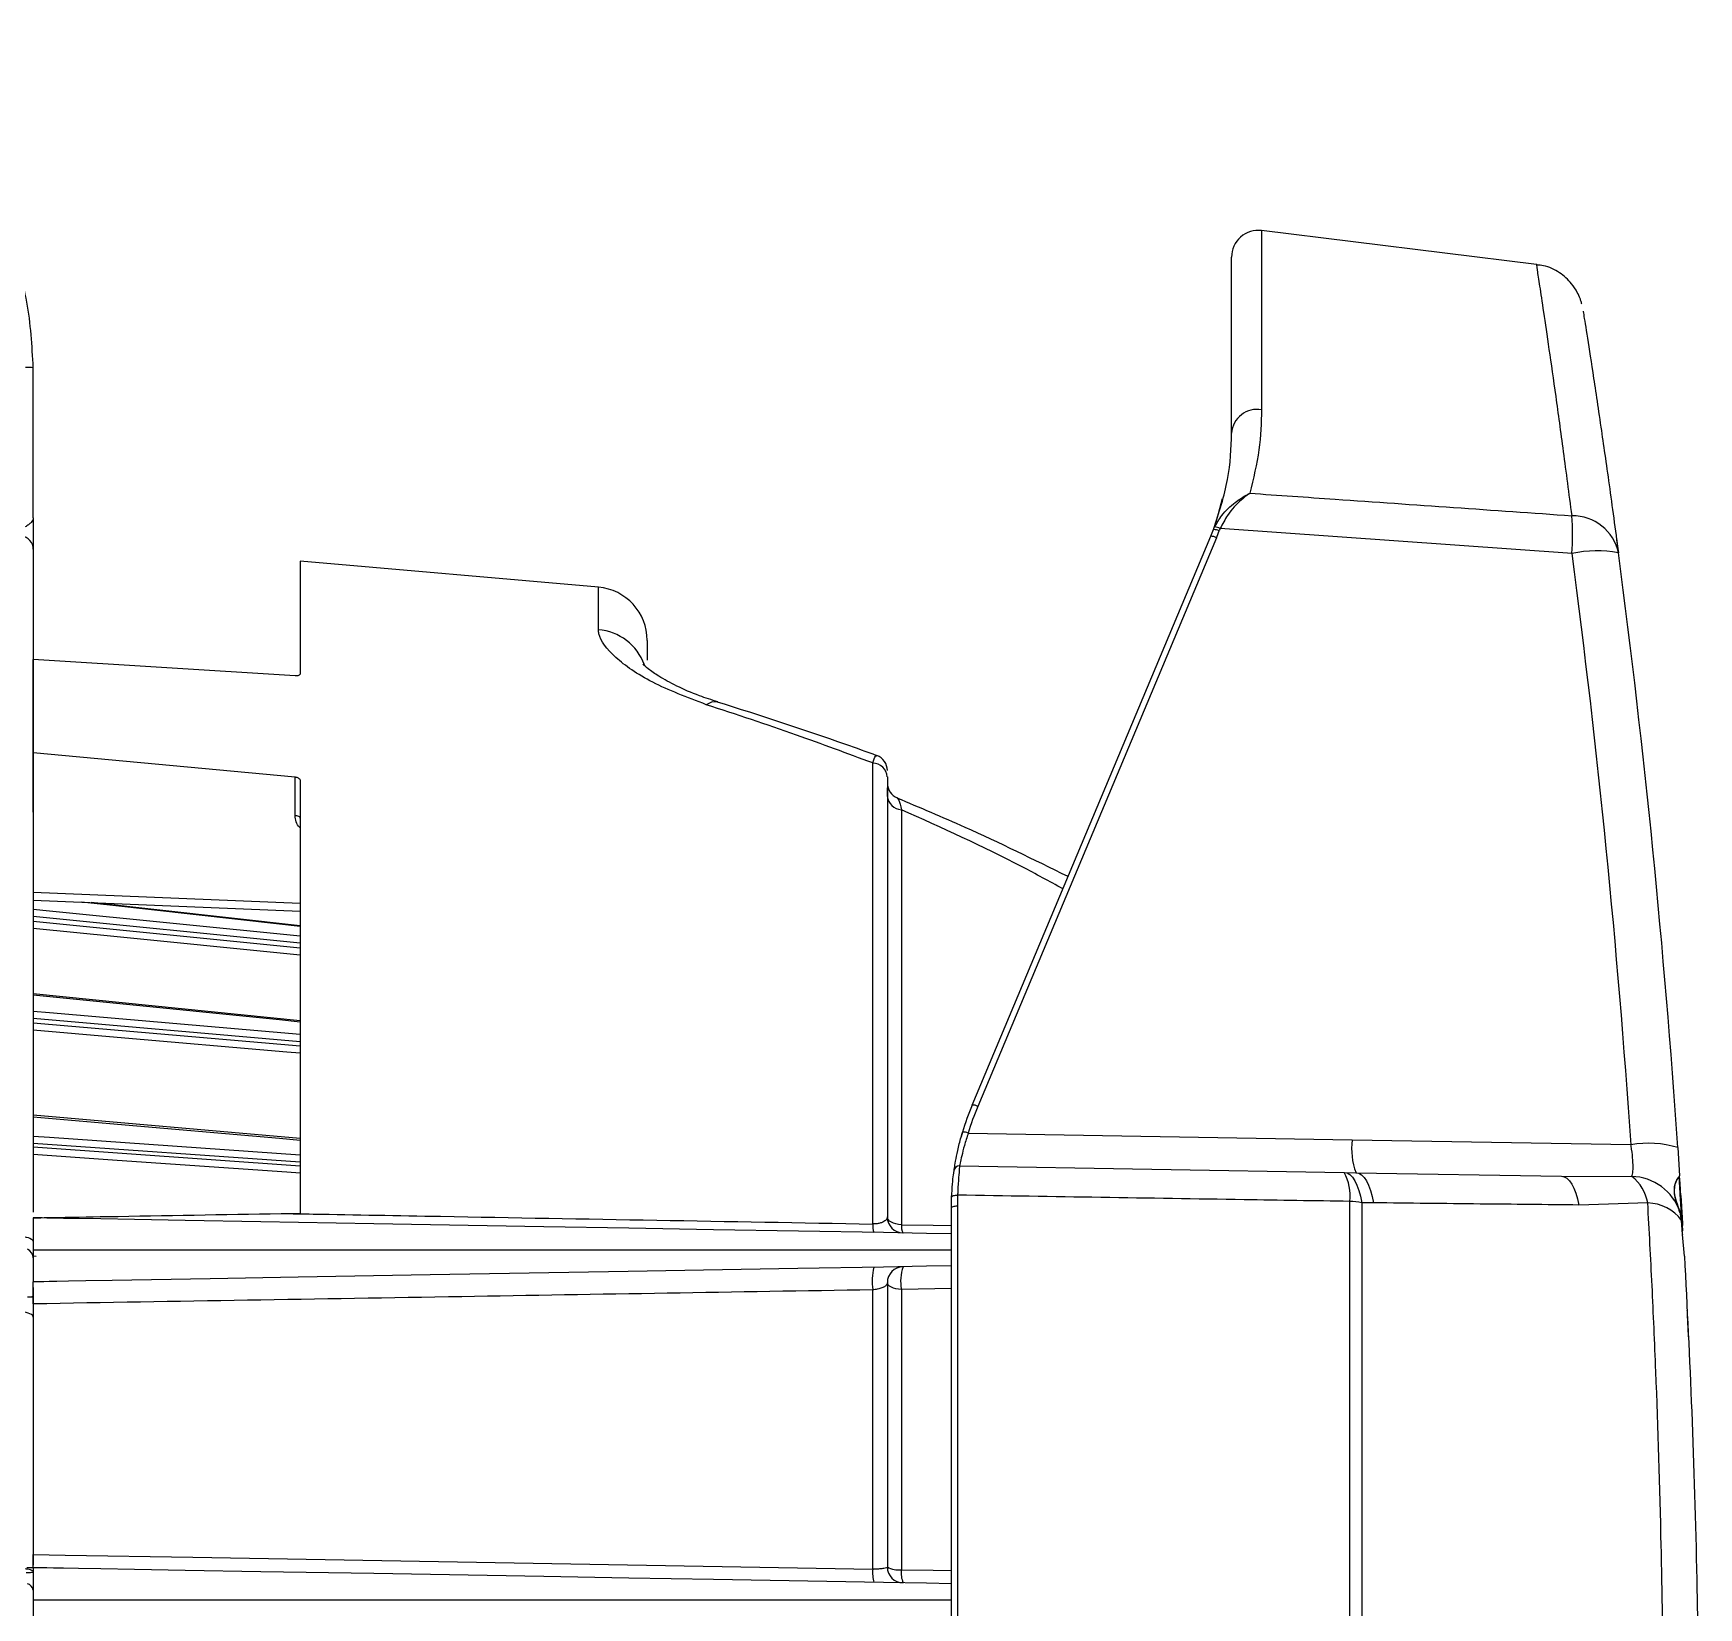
# Model space of a CAD drawing. Extents: x 16.7 to 113.1, y 4.5 to 84.5.
# Drawn here: x 88.068 to 91.188, y 36.211 to 39.162 of the extents above; entities that cross this region are included whole.
import ezdxf

# ---------------------------------------------------------------- set-up
doc = ezdxf.new("R2010")
doc.units = 0
doc.header["$MEASUREMENT"] = 0
doc.layers.add('OBJECT', color=7, linetype='CONTINUOUS')

msp = doc.modelspace()

# ---------------------------------------------------------------- linework, layer by layer
at = {"layer": 'OBJECT'}
for p, q in [((90.8845, 38.7288), (90.3692, 38.7921)), ((90.3692, 38.7921), (90.3692, 38.4565)), ((90.3131, 38.4126), (90.3131, 38.7425)), ((88.0681, 38.254), (88.0681, 38.5351)), ((90.2954, 38.2895), (90.2808, 38.2359)), ((90.2792, 38.2317), (90.2813, 38.2367)), ((90.2916, 38.2336), (90.2898, 38.2293)), ((90.9508, 38.1869), (90.2916, 38.2336)), ((89.827, 37.1534), (90.2742, 38.2192)), ((90.2846, 38.2165), (89.8375, 37.1508)), ((91.034, 38.216), (91.0374, 38.1906)), ((89.1268, 38.1239), (88.5681, 38.1727)), ((88.5681, 38.1727), (88.5681, 37.9613)), ((89.1268, 38.0441), (89.1268, 38.1239)), ((89.2181, 38.0242), (89.2181, 37.9873)), ((88.0681, 37.814), (88.0681, 37.9886)), ((88.5584, 37.9578), (88.0681, 37.9886)), ((88.0681, 37.814), (88.5584, 37.7682)), ((88.0681, 37.7023), (88.0681, 37.814)), ((89.6407, 36.9305), (89.6407, 37.7944)), ((88.5584, 37.6958), (88.5584, 37.7682)), ((88.5681, 37.7617), (88.5681, 36.9508)), ((89.6681, 37.7684), (89.6681, 36.9437)), ((89.6681, 37.7323), (89.6681, 37.7481)), ((89.6944, 37.7069), (89.6944, 36.9292)), ((88.0681, 37.5526), (88.5681, 37.5317)), ((88.0681, 37.5376), (88.5681, 37.5167)), ((88.5681, 37.4565), (88.0681, 37.5068)), ((88.5681, 37.4892), (88.1763, 37.5331)), ((88.0681, 37.4982), (88.5681, 37.448)), ((88.5681, 37.3112), (88.0681, 37.3618)), ((88.5681, 37.272), (88.0681, 37.3154)), ((88.0681, 37.3078), (88.5681, 37.2645)), ((88.5681, 37.0907), (88.0681, 37.1345)), ((89.8196, 37.1008), (90.5388, 37.0883)), ((88.5681, 37.0461), (88.0681, 37.0812)), ((88.0681, 37.0749), (88.5681, 37.0398)), ((90.5388, 37.0883), (91.0613, 37.0792)), ((91.1489, 37.0738), (91.1524, 37.0208)), ((89.8033, 37.0397), (90.5242, 37.0271)), ((90.5242, 37.0271), (90.5461, 37.0267)), ((90.5461, 37.0267), (90.9308, 37.02)), ((90.9308, 37.02), (91.0628, 37.0197)), ((91.1524, 37.0205), (91.1524, 37.0209)), ((89.7881, 36.96), (89.7885, 36.9804)), ((89.7997, 36.9845), (89.7993, 36.9643)), ((90.5346, 34.8411), (90.5346, 36.9729)), ((88.5325, 36.9502), (88.5681, 36.9508)), ((89.7881, 34.854), (89.7881, 36.96)), ((89.7993, 36.9643), (89.7993, 34.8496)), ((90.557, 36.9704), (90.557, 34.8436)), ((90.5789, 36.9702), (90.557, 36.9704)), ((91.0927, 36.9699), (90.9636, 36.9661)), ((91.156, 36.937), (91.1532, 36.9533)), ((91.1581, 36.9113), (91.156, 36.937)), ((91.1571, 36.9271), (91.1571, 36.9277)), ((91.1576, 36.9179), (91.1571, 36.9271)), ((91.1581, 36.9275), (91.1581, 36.9281)), ((91.1586, 36.9183), (91.1581, 36.9274)), ((91.1581, 36.9113), (91.1581, 36.9109)), ((91.1581, 36.9112), (91.1581, 36.9113)), ((91.1581, 36.9109), (91.1581, 36.9112)), ((91.1614, 36.8705), (91.1581, 36.9109)), ((91.1581, 36.9109), (91.1581, 36.9109)), ((88.0681, 36.8803), (88.0681, 36.8669)), ((88.0732, 36.8698), (88.0681, 36.8702)), ((89.6681, 36.8205), (89.6681, 36.288)), ((88.0681, 36.7929), (88.0636, 36.7931)), ((88.0681, 36.8118), (88.0681, 36.795)), ((89.6407, 36.2838), (89.6407, 36.8072)), ((89.7881, 36.8094), (89.6944, 36.8078)), ((89.6944, 36.8078), (89.6944, 36.2827)), ((88.0681, 36.7808), (88.0681, 36.3112)), ((91.1667, 36.7679), (91.1667, 36.7687))]:
    msp.add_line(p, q, dxfattribs=at)
at = {"layer": 'OBJECT', "flags": 128}
for points in [[(89.3499, 37.9087), (89.3401, 37.9089), (89.3289, 37.9037)], [(88.5681, 37.6908), (88.5679, 37.6917), (88.5674, 37.6926), (88.5665, 37.6935), (88.5653, 37.6942), (88.5638, 37.6949), (88.5621, 37.6953), (88.5603, 37.6956), (88.5584, 37.6958)], [(88.0681, 37.5206), (88.0982, 37.5176), (88.5681, 37.4703)], [(88.5681, 37.488), (88.5291, 37.4923), (88.2115, 37.5279), (88.1585, 37.5338)], [(88.5681, 37.4342), (88.5428, 37.4367), (88.2252, 37.4686), (88.0681, 37.4844)], [(88.5681, 37.3089), (88.5291, 37.3129), (88.2115, 37.345), (88.0681, 37.3596)], [(88.0681, 37.3296), (88.0982, 37.327), (88.5681, 37.2862)], [(88.5681, 37.2504), (88.5428, 37.2526), (88.2252, 37.2801), (88.0681, 37.2937)], [(88.5681, 37.0873), (88.5291, 37.0907), (88.2115, 37.1185), (88.0681, 37.131)], [(88.0681, 37.0953), (88.0982, 37.0932), (88.5681, 37.0602)], [(88.5681, 37.0257), (88.5428, 37.0275), (88.2252, 37.0498), (88.0681, 37.0608)], [(90.5242, 37.0271), (90.5294, 37.0261), (90.5345, 37.0231), (90.5393, 37.0182), (90.5438, 37.0116), (90.5479, 37.0033), (90.5515, 36.9936), (90.5545, 36.9825), (90.557, 36.9704)], [(90.5461, 37.0267), (90.5513, 37.0257), (90.5564, 37.0227), (90.5612, 37.0179), (90.5657, 37.0113), (90.5698, 37.003), (90.5734, 36.9933), (90.5765, 36.9823), (90.5789, 36.9702)], [(90.9308, 37.02), (90.936, 37.019), (90.941, 37.0162), (90.9458, 37.0116), (90.9503, 37.0053), (90.9544, 36.9975), (90.958, 36.9882), (90.9611, 36.9777), (90.9636, 36.9661)], [(89.7885, 36.9804), (89.7888, 36.9814), (89.7895, 36.9822), (89.7905, 36.983), (89.792, 36.9837), (89.7937, 36.9841), (89.7956, 36.9844), (89.7976, 36.9846), (89.7997, 36.9845)], [(89.7881, 36.9121), (89.7415, 36.9129), (89.6609, 36.9143), (89.3427, 36.9198), (89.1837, 36.9226), (89.0245, 36.9254), (88.7063, 36.931), (88.4941, 36.9347), (88.3524, 36.9371), (88.2579, 36.9388), (88.1948, 36.9399), (88.1527, 36.9406), (88.1246, 36.9411), (88.1059, 36.9414), (88.0933, 36.9417), (88.085, 36.9418), (88.0794, 36.9419), (88.0756, 36.942), (88.0731, 36.942), (88.0715, 36.942), (88.0704, 36.9421), (88.0696, 36.9421), (88.0691, 36.9421), (88.0688, 36.9421), (88.0685, 36.9421), (88.0684, 36.9421), (88.0683, 36.9421), (88.0682, 36.9421), (88.0682, 36.9421), (88.0681, 36.9421), (88.0681, 36.9421), (88.0681, 36.9421), (88.0681, 36.9421), (88.0681, 36.9421), (88.0681, 36.9421)], [(89.6944, 36.9292), (89.6891, 36.9298), (89.6841, 36.9308), (89.6796, 36.9322), (89.6756, 36.934), (89.6724, 36.9361), (89.67, 36.9385), (89.6686, 36.941), (89.6681, 36.9437)], [(89.7881, 36.96), (89.7883, 36.9609), (89.789, 36.9618), (89.79, 36.9626), (89.7915, 36.9633), (89.7932, 36.9638), (89.7951, 36.9642), (89.7972, 36.9644), (89.7993, 36.9643)], [(89.6944, 36.9292), (89.7539, 36.9281), (89.7881, 36.9275)], [(88.0461, 36.9072), (88.0506, 36.9068), (88.0547, 36.9061), (88.0585, 36.905), (88.0618, 36.9037), (88.0645, 36.9021), (88.0665, 36.9004), (88.0677, 36.8985), (88.0681, 36.8965)], [(89.7881, 36.8521), (89.7413, 36.8513), (89.6611, 36.8499), (89.5002, 36.8471), (89.1825, 36.8416), (88.8118, 36.8351), (88.5645, 36.8308), (88.3994, 36.8279), (88.2893, 36.826), (88.2158, 36.8247), (88.1667, 36.8238), (88.134, 36.8232), (88.1121, 36.8229), (88.0975, 36.8226), (88.0878, 36.8224), (88.0812, 36.8223), (88.0769, 36.8223), (88.074, 36.8222), (88.072, 36.8222), (88.0707, 36.8221), (88.0699, 36.8221), (88.0693, 36.8221), (88.0689, 36.8221), (88.0686, 36.8221), (88.0684, 36.8221), (88.0683, 36.8221), (88.0682, 36.8221), (88.0682, 36.8221), (88.0682, 36.8221), (88.0681, 36.8221), (88.0681, 36.8221), (88.0681, 36.8221), (88.0681, 36.8221), (88.0681, 36.8221)], [(89.6944, 36.8078), (89.6891, 36.8083), (89.6841, 36.8092), (89.6796, 36.8105), (89.6756, 36.8121), (89.6724, 36.8139), (89.67, 36.816), (89.6686, 36.8182), (89.6681, 36.8205)], [(88.0681, 36.7562), (88.0677, 36.7579), (88.0665, 36.7595), (88.0645, 36.761), (88.0618, 36.7623), (88.0585, 36.7635), (88.0547, 36.7644), (88.0506, 36.765), (88.0461, 36.7654)], [(88.056, 36.2869), (88.0603, 36.287), (88.0644, 36.287), (88.0681, 36.2871)], [(88.0681, 36.3112), (88.1279, 36.3102), (88.367, 36.306), (89.3233, 36.2893), (89.6407, 36.2838)], [(89.7881, 36.2565), (89.7415, 36.2573), (89.6609, 36.2587), (89.3427, 36.2642), (89.1837, 36.267), (89.0245, 36.2698), (88.7063, 36.2753), (88.4941, 36.279), (88.3524, 36.2815), (88.2579, 36.2832), (88.1948, 36.2843), (88.1527, 36.285), (88.1246, 36.2855), (88.1059, 36.2858), (88.0933, 36.286), (88.085, 36.2862), (88.0794, 36.2863), (88.0756, 36.2863), (88.0731, 36.2864), (88.0715, 36.2864), (88.0704, 36.2864), (88.0696, 36.2865), (88.0691, 36.2865), (88.0688, 36.2865), (88.0685, 36.2865), (88.0684, 36.2865), (88.0683, 36.2865), (88.0682, 36.2865), (88.0682, 36.2865), (88.0681, 36.2865), (88.0681, 36.2865), (88.0681, 36.2865), (88.0681, 36.2865), (88.0681, 36.2865), (88.0681, 36.2865)], [(88.0681, 36.2773), (88.0678, 36.2773), (88.0671, 36.2772), (88.0659, 36.2772), (88.0643, 36.2772), (88.0624, 36.2771), (88.0601, 36.277), (88.0576, 36.277), (88.0549, 36.2769)], [(89.6944, 36.2827), (89.754, 36.2817), (89.7881, 36.2811)]]:
    msp.add_lwpolyline(points, dxfattribs=at)
at = {"layer": 'OBJECT'}
for centre, radius, start, end in [((90.3631, 38.7425), 0.05, 83, 180), ((88.0569, 38.3924), 0.1432, 85.5005, 91.4932), ((90.3611, 38.409), 0.0481, 80.3356, 175.7015), ((90.4492, 38.2223), 0.5028, 355.961, 4.039), ((90.9517, 38.1699), 0.0879, 11.8656, 90.6219), ((89.8131, 38.4126), 0.5, 337.24, 338.7898), ((90.2805, 38.213), 0.0187, 60.3603, 93.9031), ((90.281, 38.2166), 0.0201, 58.1536, 89.1059), ((89.8143, 38.4138), 0.51, 337.24, 338.7898), ((88.0432, 38.1949), 0.0249, 0.099, 83.1348), ((90.275, 38.2007), 0.0185, 58.7499, 92.6721), ((90.9966, 37.9879), 0.2042, 78.3886, 102.9694), ((73.8233, 35.9191), 17.277, 3.85006, 7.54267), ((73.8111, 35.907), 17.377, 3.85006, 7.54267), ((89.1181, 38.0242), 0.1, 0, 85), ((89.1194, 37.9449), 0.0994, 19.7505, 85.7191), ((89.6403, 37.7665), 0.0278, 3.8451, 89.19), ((89.6381, 37.7801), 0.03, 359.9961, 69.8527), ((89.6981, 37.7568), 0.03, 180.0048, 247.963), ((89.6954, 37.7343), 0.0274, 184.1911, 267.8878), ((90.2881, 36.96), 0.5, 157.24, 163.4428), ((90.2893, 36.9612), 0.49, 157.24, 163.4428), ((89.8279, 37.135), 0.0185, 58.7461, 92.6729), ((90.2881, 36.96), 0.5, 163.4428, 164.4858), ((89.8114, 37.083), 0.0197, 65.2294, 97.5047), ((90.6665, 37.0722), 0.1287, 172.8453, 200.7053), ((91.0936, 36.8896), 0.1923, 73.2932, 99.6747), ((89.8031, 37.0297), 0.01, 89, 171.8176), ((90.4424, 36.9833), 0.0928, 353.5801, 28.2131), ((91.0119, 36.9552), 0.0822, 10.3242, 51.7469), ((91.0596, 36.9206), 0.0992, 19.2738, 88.144), ((90.5234, 36.7708), 0.2024, 80.4553, 86.8217), ((89.6981, 36.9437), 0.03, 180, 269), ((91.0919, 36.891), 0.0789, 35.6839, 89.3634), ((89.6771, 36.9272), 0.0365, 174.7951, 200.1804), ((89.7203, 36.9263), 0.026, 173.636, 209.1246), ((91.1572, 36.9286), 0.000968, 260.5337, 328.0983), ((91.1573, 36.928), 0.000985, 260.1433, 327.3624), ((91.1578, 36.919), 0.00107, 260.6635, 320.7876), ((88.0492, 36.8659), 0.0189, 2.9343, 65.3072), ((89.7541, 36.8228), 0.1145, 166.4966, 187.8554), ((89.6981, 36.8205), 0.03, 91, 180), ((89.7784, 36.8231), 0.0854, 161.2814, 190.3291), ((88.0589, 36.8395), 0.0455, 267.766, 281.6837), ((89.6981, 36.288), 0.03, 180, 269), ((89.6887, 36.3222), 0.0399, 238.9065, 278.3068), ((88.051, 36.2484), 0.0358, 61.4085, 97.7842), ((88.0539, 36.2422), 0.0144, 9.5692, 77.2101), ((89.7102, 36.2772), 0.0698, 174.549, 195.0874), ((89.7446, 36.2766), 0.0506, 172.9918, 201.4726)]:
    msp.add_arc(centre, radius, start, end, dxfattribs=at)
for points, knots in [([(88.0681, 38.5351), (88.0657, 38.5764), (88.0612, 38.6572), (88.0249, 38.7738), (87.9694, 38.8806), (87.8937, 38.9752), (87.8015, 39.0536), (87.6958, 39.1125), (87.5804, 39.1518), (87.4998, 39.1585), (87.4595, 39.1618)], [0, 0, 0, 0, 0.128141, 0.25071, 0.37607, 0.500341, 0.624825, 0.749582, 0.874632, 1, 1, 1, 1]), ([(90.9508, 38.2578), (90.9454, 38.2989), (90.9348, 38.3811), (90.9204, 38.4848), (90.9079, 38.5727), (90.8977, 38.6415), (90.8902, 38.6913), (90.8858, 38.7199), (90.8839, 38.7319), (90.8845, 38.7285), (90.8845, 38.7284)], [0, 0, 0, 0, 0.1402248, 0.280448, 0.4247096, 0.5689697, 0.7092151, 0.8494596, 0.9938687, 1, 1, 1, 1]), ([(90.9691, 38.6546), (90.969, 38.6549), (90.9688, 38.6556), (90.9679, 38.6589), (90.9656, 38.6659), (90.9601, 38.6782), (90.9485, 38.696), (90.9276, 38.7144), (90.9041, 38.7265), (90.8888, 38.7272), (90.8844, 38.7274)], [0, 0, 0, 0, 0.035235, 0.10112, 0.16356, 0.26604, 0.417254, 0.650712, 0.900511, 1, 1, 1, 1]), ([(90.9717, 38.6411), (90.9717, 38.6409), (90.9717, 38.6405), (90.9779, 38.6021), (90.9888, 38.5317), (91.0034, 38.4342), (91.02, 38.3197), (91.0318, 38.2319), (91.0377, 38.188)], [0, 0, 0, 0, 0.116819, 0.305909, 0.495603, 0.684709, 0.842353, 1, 1, 1, 1]), ([(90.3131, 38.4126), (90.3131, 38.4226), (90.3131, 38.4383), (90.3131, 38.4553), (90.3131, 38.4614)], [0, 0, 0, 0, 0.639502, 1, 1, 1, 1]), ([(90.3692, 38.4565), (90.3685, 38.4318), (90.3671, 38.3823), (90.3539, 38.3274), (90.3472, 38.2999)], [0, 0, 0, 0, 0.498142, 1, 1, 1, 1]), ([(90.2792, 38.2317), (90.2895, 38.2636), (90.3102, 38.3278), (90.3121, 38.3842), (90.3131, 38.4126)], [0, 0, 0, 0, 0.496567, 1, 1, 1, 1]), ([(90.2813, 38.2367), (90.2855, 38.244), (90.296, 38.2623), (90.3174, 38.2817), (90.3346, 38.2932), (90.3436, 38.2981), (90.3463, 38.2994), (90.3471, 38.2998), (90.3472, 38.2999)], [0, 0, 0, 0, 0.246968, 0.616294, 0.888223, 0.963535, 0.996187, 1, 1, 1, 1]), ([(90.3472, 38.2999), (90.3471, 38.2998), (90.3464, 38.2993), (90.3411, 38.2956), (90.3272, 38.2842), (90.3072, 38.2638), (90.296, 38.2422), (90.2916, 38.2336)], [0, 0, 0, 0, 0.00401, 0.038978, 0.268225, 0.708727, 1, 1, 1, 1]), ([(90.3472, 38.2999), (90.4006, 38.2962), (90.6018, 38.2822), (90.803, 38.2681), (90.9508, 38.2578)], [0, 0, 0, 0, 0.2652137, 1, 1, 1, 1]), ([(88.0681, 38.254), (88.0678, 38.2523), (88.0673, 38.2492), (88.0639, 38.2448), (88.0592, 38.2409), (88.0551, 38.2381), (88.0531, 38.2367)], [0, 0, 0, 0, 0.2952375, 0.5005577, 0.7503958, 1, 1, 1, 1]), ([(88.0681, 38.254), (88.0681, 38.2515), (88.0681, 38.2463), (88.0681, 38.2368), (88.0681, 38.227), (88.0681, 38.2174), (88.0681, 38.2086), (88.0681, 38.2017), (88.0681, 38.1966), (88.0681, 38.1955), (88.0681, 38.1949)], [0, 0, 0, 0, 0.125085, 0.250241, 0.37481, 0.499483, 0.624581, 0.749701, 0.874734, 1, 1, 1, 1]), ([(88.0681, 38.1949), (88.0681, 38.1828), (88.0681, 38.1581), (88.0681, 38.0741), (88.0681, 37.9547), (88.0681, 37.798), (88.0681, 37.6089), (88.0681, 37.3915), (88.0681, 37.1722), (88.0681, 37.0187), (88.0681, 36.9524)], [0, 0, 0, 0, 0.124688, 0.252553, 0.382627, 0.513835, 0.645044, 0.775118, 0.902983, 1, 1, 1, 1]), ([(89.3289, 37.9037), (89.2933, 37.9173), (89.2218, 37.9446), (89.1528, 37.9937), (89.1282, 38.0264), (89.127, 38.0416), (89.1268, 38.0441)], [0, 0, 0, 0, 0.304165, 0.612213, 0.935018, 1, 1, 1, 1]), ([(89.3505, 37.909), (89.3388, 37.9127), (89.3101, 37.9218), (89.2722, 37.9387), (89.24, 37.9564), (89.2195, 37.9707), (89.2101, 37.9797), (89.2101, 37.9798), (89.2101, 37.9798)], [0, 0, 0, 0, 0.1443777, 0.3538603, 0.5669147, 0.7464413, 0.9073443, 1, 1, 1, 1]), ([(88.5681, 37.9613), (88.568, 37.9608), (88.5678, 37.9599), (88.566, 37.9587), (88.5635, 37.9579), (88.5607, 37.9577), (88.559, 37.9577), (88.5584, 37.9578)], [0, 0, 0, 0, 0.219651, 0.439261, 0.659735, 0.880539, 1, 1, 1, 1]), ([(89.6485, 37.8081), (89.6291, 37.8152), (89.5302, 37.8509), (89.4303, 37.883), (89.3499, 37.9087)], [0, 0, 0, 0, 0.195903, 1, 1, 1, 1]), ([(89.6407, 37.7944), (89.5931, 37.8121), (89.4898, 37.8507), (89.3853, 37.8851), (89.3289, 37.9037)], [0, 0, 0, 0, 0.460735, 1, 1, 1, 1]), ([(89.6407, 37.7944), (89.6416, 37.7972), (89.6441, 37.8049), (89.6468, 37.8099), (89.6481, 37.8079), (89.6483, 37.8076)], [0, 0, 0, 0, 0.33728, 0.901892, 1, 1, 1, 1]), ([(88.5584, 37.7682), (88.5595, 37.768), (88.5618, 37.7677), (88.5647, 37.7664), (88.5669, 37.7647), (88.568, 37.7631), (88.5681, 37.7621), (88.5681, 37.7617)], [0, 0, 0, 0, 0.219744, 0.439446, 0.659967, 0.880756, 1, 1, 1, 1]), ([(90.0066, 37.5815), (89.9426, 37.6131), (89.837, 37.6651), (89.729, 37.7106), (89.6865, 37.7285)], [0, 0, 0, 0, 0.6066, 1, 1, 1, 1]), ([(89.6865, 37.7284), (89.6875, 37.7276), (89.6898, 37.7257), (89.6927, 37.7139), (89.6944, 37.7069)], [0, 0, 0, 0, 0.4042808, 1, 1, 1, 1]), ([(88.5681, 37.6731), (88.5678, 37.6733), (88.5641, 37.6762), (88.5599, 37.6841), (88.5589, 37.6919), (88.5584, 37.6958)], [0, 0, 0, 0, 0.040407, 0.520197, 1, 1, 1, 1]), ([(89.9971, 37.5587), (89.9717, 37.5725), (89.8728, 37.6266), (89.7705, 37.6727), (89.6944, 37.7069)], [0, 0, 0, 0, 0.25619, 1, 1, 1, 1]), ([(89.7932, 37.0311), (89.7933, 37.032), (89.7936, 37.0338), (89.7957, 37.0476), (89.7997, 37.0678), (89.8045, 37.0875), (89.8079, 37.0995), (89.8088, 37.1025)], [0, 0, 0, 0, 0.226177, 0.452205, 0.682223, 0.919651, 1, 1, 1, 1]), ([(89.8196, 37.1008), (89.8171, 37.0929), (89.8121, 37.0771), (89.8073, 37.0573), (89.8044, 37.0439), (89.8035, 37.0399), (89.8033, 37.0397), (89.8033, 37.0397)], [0, 0, 0, 0, 0.2451361, 0.4905004, 0.7303161, 0.9653444, 1, 1, 1, 1]), ([(91.0628, 37.0197), (91.063, 37.0203), (91.0643, 37.023), (91.0655, 37.0319), (91.0651, 37.0494), (91.0633, 37.0663), (91.0617, 37.0763), (91.0613, 37.0792)], [0, 0, 0, 0, 0.080942, 0.365196, 0.637408, 0.898731, 1, 1, 1, 1]), ([(89.8033, 37.0397), (89.8032, 37.0386), (89.8032, 37.0363), (89.8016, 37.0189), (89.8003, 36.9996), (89.7998, 36.987), (89.7997, 36.9845)], [0, 0, 0, 0, 0.30705, 0.614016, 0.922363, 1, 1, 1, 1]), ([(89.7885, 36.9804), (89.789, 36.9892), (89.79, 37.0067), (89.7922, 37.0241), (89.7931, 37.0307), (89.7932, 37.0311), (89.7932, 37.0311)], [0, 0, 0, 0, 0.3048188, 0.6095293, 0.915797, 1, 1, 1, 1]), ([(91.1514, 37.0197), (91.1494, 37.0173), (91.1456, 37.0129), (91.1393, 36.9895), (91.1476, 36.9681), (91.1514, 36.9553), (91.1523, 36.9525)], [0, 0, 0, 0, 0.352536, 0.661543, 0.924398, 1, 1, 1, 1]), ([(91.1532, 36.9533), (91.1486, 36.9663), (91.1404, 36.9892), (91.1449, 37.0117), (91.152, 37.0195), (91.1523, 37.0206), (91.1524, 37.0208)], [0, 0, 0, 0, 0.353797, 0.623722, 0.940059, 1, 1, 1, 1]), ([(91.1571, 36.9277), (91.1562, 36.9426), (91.1544, 36.9725), (91.1524, 37.0037), (91.1515, 37.0186), (91.1514, 37.0191), (91.1514, 37.0193)], [0, 0, 0, 0, 0.287264, 0.57454, 0.86145, 1, 1, 1, 1]), ([(91.1536, 37.0009), (91.1533, 37.0061), (91.1525, 37.0183), (91.1524, 37.02), (91.1524, 37.0209)], [0, 0, 0, 0, 0.4211978, 1, 1, 1, 1]), ([(90.5346, 36.9729), (90.4685, 36.9739), (90.2236, 36.9778), (89.9786, 36.9817), (89.7997, 36.9845)], [0, 0, 0, 0, 0.269854, 1, 1, 1, 1]), ([(91.1547, 36.9837), (91.1544, 36.9883), (91.154, 36.9957), (91.1537, 36.9995), (91.1536, 37.0009)], [0, 0, 0, 0, 0.631819, 1, 1, 1, 1]), ([(91.1547, 36.9837), (91.1552, 36.9751), (91.1562, 36.9593), (91.1575, 36.9378), (91.1581, 36.9281)], [0, 0, 0, 0, 0.548282, 1, 1, 1, 1]), ([(88.0681, 36.9421), (88.0681, 36.9421), (88.0682, 36.9421), (88.0687, 36.9421), (88.0711, 36.9422), (88.0822, 36.9423), (88.1275, 36.9431), (88.2799, 36.9458), (88.4238, 36.9483), (88.5325, 36.9502)], [0, 0, 0, 0, 0.000975, 0.002308, 0.005825, 0.020094, 0.076658, 0.30233, 1, 1, 1, 1]), ([(88.0681, 36.9421), (88.0681, 36.9415), (88.0681, 36.9404), (88.0681, 36.9307), (88.0681, 36.9159), (88.0681, 36.8987), (88.0681, 36.887), (88.0681, 36.8821)], [0, 0, 0, 0, 0.19834, 0.412973, 0.627088, 0.843128, 1, 1, 1, 1]), ([(88.5325, 36.9502), (88.5525, 36.9499), (88.652, 36.9481), (89.0214, 36.9415), (89.3709, 36.9353), (89.6407, 36.9305)], [0, 0, 0, 0, 0.0539192, 0.2695963, 1, 1, 1, 1]), ([(89.6681, 36.9437), (89.6677, 36.9419), (89.667, 36.9384), (89.6614, 36.9345), (89.6552, 36.9323), (89.6497, 36.9311), (89.6452, 36.9306), (89.6417, 36.9305), (89.6407, 36.9305)], [0, 0, 0, 0, 0.295538, 0.575717, 0.740309, 0.809194, 0.945638, 1, 1, 1, 1]), ([(90.9636, 36.9661), (90.9021, 36.9667), (90.7739, 36.968), (90.6456, 36.9694), (90.5789, 36.9702)], [0, 0, 0, 0, 0.480479, 1, 1, 1, 1]), ([(91.0927, 34.8441), (91.0959, 34.9022), (91.1021, 35.0185), (91.1099, 35.2048), (91.1161, 35.3987), (91.1203, 35.5916), (91.1225, 35.779), (91.1228, 35.961), (91.1214, 36.1445), (91.1174, 36.3787), (91.1103, 36.6038), (91.101, 36.8161), (91.0955, 36.9186), (91.0927, 36.9699)], [0, 0, 0, 0, 0.088765, 0.177531, 0.269417, 0.361303, 0.442441, 0.523579, 0.607061, 0.690543, 0.843256, 0.921628, 1, 1, 1, 1]), ([(88.0681, 36.8821), (88.0681, 36.8759), (88.0681, 36.8629), (88.0681, 36.8452), (88.0681, 36.8312), (88.0681, 36.8233), (88.0681, 36.8225), (88.0681, 36.8221)], [0, 0, 0, 0, 0.19834, 0.412973, 0.627089, 0.843128, 1, 1, 1, 1]), ([(88.0681, 36.8821), (88.478, 36.8821), (88.9289, 36.8821), (89.4209, 36.8821), (89.5438, 36.8821), (89.6664, 36.8821), (89.7477, 36.8821), (89.7881, 36.8821)], [0, 0, 0, 0, 0.71491, 0.786401, 0.857892, 0.929384, 1, 1, 1, 1]), ([(91.1614, 36.8705), (91.1662, 36.7745), (91.1761, 36.5802), (91.1839, 36.3145), (91.1874, 36.0921), (91.1884, 35.9161), (91.1876, 35.7384), (91.1842, 35.5131), (91.1765, 35.2416), (91.1664, 35.0437), (91.1614, 34.9435)], [0, 0, 0, 0, 0.1583078, 0.3203927, 0.4074998, 0.494607, 0.5842284, 0.6738497, 0.8349381, 1, 1, 1, 1]), ([(88.0681, 36.7808), (88.0681, 36.7841), (88.0681, 36.7905), (88.0681, 36.8008), (88.0681, 36.8099), (88.0681, 36.8171), (88.0681, 36.8214), (88.0681, 36.8219), (88.0681, 36.8221)], [0, 0, 0, 0, 0.171522, 0.343064, 0.514331, 0.685789, 0.857934, 1, 1, 1, 1]), ([(89.6681, 36.8205), (89.668, 36.8197), (89.6677, 36.8174), (89.6646, 36.814), (89.6585, 36.8107), (89.6527, 36.809), (89.6468, 36.8078), (89.6436, 36.8075), (89.6407, 36.8072)], [0, 0, 0, 0, 0.153988, 0.403622, 0.621597, 0.816234, 0.835211, 1, 1, 1, 1]), ([(89.6407, 36.8072), (89.3841, 36.8029), (88.8599, 36.7941), (88.3357, 36.7853), (88.0681, 36.7808)], [0, 0, 0, 0, 0.489597, 1, 1, 1, 1]), ([(88.0681, 36.795), (88.0681, 36.788), (88.0681, 36.7748), (88.0681, 36.7622), (88.0681, 36.7562)], [0, 0, 0, 0, 0.526875, 1, 1, 1, 1]), ([(88.0681, 36.7562), (88.0681, 36.6786), (88.0681, 36.527), (88.0681, 36.3684), (88.0681, 36.291)], [0, 0, 0, 0, 0.511863, 1, 1, 1, 1]), ([(91.1691, 36.719), (91.1691, 36.7194), (91.1691, 36.7203), (91.1685, 36.7319), (91.1677, 36.748), (91.1671, 36.7617), (91.1669, 36.7641)], [0, 0, 0, 0, 0.190992, 0.554868, 0.919739, 1, 1, 1, 1]), ([(88.0681, 36.2865), (88.0681, 36.2868), (88.0681, 36.2875), (88.0681, 36.2927), (88.0681, 36.3003), (88.0681, 36.3071), (88.0681, 36.3108), (88.0681, 36.3112)], [0, 0, 0, 0, 0.242891, 0.4858, 0.728124, 0.969548, 1, 1, 1, 1]), ([(88.0681, 36.2865), (88.0681, 36.2859), (88.0681, 36.2848), (88.0681, 36.2751), (88.0681, 36.2602), (88.0681, 36.2431), (88.0681, 36.2314), (88.0681, 36.2265)], [0, 0, 0, 0, 0.19834, 0.412972, 0.627088, 0.843128, 1, 1, 1, 1]), ([(89.6681, 36.288), (89.6678, 36.2874), (89.6671, 36.2863), (89.6618, 36.2849), (89.6541, 36.284), (89.6465, 36.2837), (89.6419, 36.2838), (89.6407, 36.2838)], [0, 0, 0, 0, 0.2364169, 0.4700983, 0.6980882, 0.9199211, 1, 1, 1, 1]), ([(88.0681, 36.2265), (88.0681, 36.2203), (88.0681, 36.2073), (88.0681, 36.1895), (88.0681, 36.1756), (88.0681, 36.1677), (88.0681, 36.1668), (88.0681, 36.1665)], [0, 0, 0, 0, 0.19834, 0.412973, 0.627088, 0.843128, 1, 1, 1, 1]), ([(88.0681, 36.2265), (88.478, 36.2265), (88.9289, 36.2265), (89.4209, 36.2265), (89.5438, 36.2265), (89.6664, 36.2265), (89.7477, 36.2265), (89.7881, 36.2265)], [0, 0, 0, 0, 0.71491, 0.786401, 0.857892, 0.929384, 1, 1, 1, 1])]:
    msp.add_open_spline(points, degree=3, knots=knots, dxfattribs=at)

doc.saveas('drawing.dxf')
